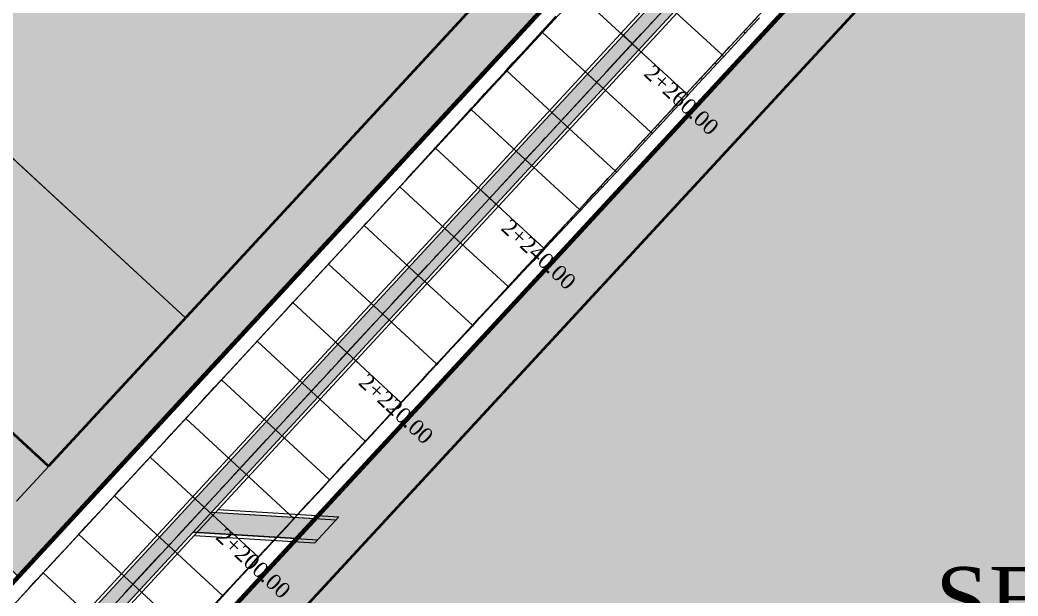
# Model space of a CAD drawing. Header units: metres. Extents: x 478603 to 489313, y 4282657 to 4289463.
# Drawn here: x 480078.5 to 480173.4, y 4286698 to 4286752.8 of the extents above; entities that cross this region are included whole.
import ezdxf

# ---------------------------------------------------------------- set-up
doc = ezdxf.new("R2010")
doc.units = ezdxf.units.M
for name, color, linetype, lineweight in [('ADAKENARI', 18, 'Continuous', 0), ('DEGER', 18, 'Continuous', 20), ('EKS_2', 5, 'Continuous', 0), ('EKSENLER', 3, 'Continuous', 0), ('HDA_2', 30, 'Continuous', 0), ('HDO_2', 30, 'Continuous', 0), ('ISLETME', 18, 'Continuous', 20), ('KALDIRIM', 11, 'Continuous', 0), ('KDO_2', 150, 'Continuous', 20), ('KYA_2', 1, 'Continuous', 20), ('KYO_2', 1, 'Continuous', 20), ('MUSTEMILAT_CIZGISI', 18, 'Continuous', 50), ('P_ALAN', 143, 'Continuous', 0), ('P_ALT', 143, 'Continuous', 0), ('P_U_KNL', 143, 'Continuous', 0), ('P_YENI_MENFEZ', 150, 'Continuous', 0), ('PARSEL_ALAN', 254, 'Continuous', 0), ('PARSEL_SERA_ALAN', 9, 'Continuous', 40), ('PL_ALİNMAN', 1, 'Continuous', 0), ('PL_ENKESIT', 1, 'Continuous', 0), ('PL_KM', 4, 'Continuous', 0), ('PL_KMYAZI', 30, 'Continuous', 0), ('RAKORDMAN', 3, 'Continuous', 0), ('SEV_KYA_HDA', 3, 'Continuous', 0), ('SEV_KYO_HDO', 3, 'Continuous', 0), ('SEV_YKO_KDO', 3, 'Continuous', 0), ('SNR_YAPIYAK', 18, 'Continuous', 0), ('YKA_2', 33, 'Continuous', 0), ('YKO_2', 33, 'Continuous', 0)]:
    doc.layers.add(name, color=color, linetype=linetype, lineweight=lineweight)
doc.styles.get("Standard").update_dxf_attribs({"font": 'times.ttf'})

msp = doc.modelspace()

# ---------------------------------------------------------------- hatches: boundary and pattern name
at = {"layer": 'P_ALAN'}
msp.add_hatch(color=256, dxfattribs=at).paths.add_polyline_path([(479966.483, 4286601.829), (479972.056, 4286602.26), (479977.621, 4286603.093), (479983.113, 4286604.319), (479988.503, 4286605.933), (479993.765, 4286607.926), (479998.872, 4286610.289), (480003.797, 4286613.01), (480008.517, 4286616.074), (480013.006, 4286619.467), (480017.243, 4286623.17), (480021.217, 4286627.178), (480093.779, 4286705.763), (480549.809, 4287199.572), (480551.173, 4287201.101), (480552.477, 4287202.669), (480553.727, 4287204.282), (480554.92, 4287205.937), (480556.055, 4287207.632), (480557.131, 4287209.365), (480558.146, 4287211.135), (480559.099, 4287212.939), (480560.883, 4287212.034), (480560.88, 4287212.027), (480559.898, 4287210.17), (480558.848, 4287208.34), (480557.736, 4287206.548), (480556.562, 4287204.795), (480555.329, 4287203.084), (480554.037, 4287201.417), (480552.688, 4287199.795), (480551.29, 4287198.228), (480095.248, 4286704.406), (480022.662, 4286625.795), (480018.612, 4286621.711), (480014.269, 4286617.914), (480009.666, 4286614.435), (480004.827, 4286611.294), (479999.776, 4286608.504), (479994.54, 4286606.081), (479989.145, 4286604.037), (479983.618, 4286602.382), (479977.987, 4286601.125), (479972.281, 4286600.272), (479966.534, 4286599.827)])
msp.add_hatch(color=256, dxfattribs=at).paths.add_polyline_path([(479966.483, 4286601.829), (479972.056, 4286602.26), (479977.621, 4286603.093), (479983.113, 4286604.319), (479988.503, 4286605.933), (479993.765, 4286607.926), (479998.872, 4286610.289), (480003.797, 4286613.01), (480008.517, 4286616.074), (480013.006, 4286619.467), (480017.243, 4286623.17), (480021.217, 4286627.178), (480093.779, 4286705.763), (480549.809, 4287199.572), (480551.173, 4287201.101), (480552.477, 4287202.669), (480553.727, 4287204.282), (480554.92, 4287205.937), (480556.055, 4287207.632), (480557.131, 4287209.365), (480558.146, 4287211.135), (480559.099, 4287212.939), (480560.883, 4287212.034), (480560.88, 4287212.027), (480559.898, 4287210.17), (480558.848, 4287208.34), (480557.736, 4287206.548), (480556.562, 4287204.795), (480555.329, 4287203.084), (480554.037, 4287201.417), (480552.688, 4287199.795), (480551.29, 4287198.228), (480095.248, 4286704.406), (480022.662, 4286625.795), (480018.612, 4286621.711), (480014.269, 4286617.914), (480009.666, 4286614.435), (480004.827, 4286611.294), (479999.776, 4286608.504), (479994.54, 4286606.081), (479989.145, 4286604.037), (479983.618, 4286602.382), (479977.987, 4286601.125), (479972.281, 4286600.272), (479966.534, 4286599.827)])
at = {"layer": 'P_ALT'}
msp.add_hatch(color=256, dxfattribs=at).paths.add_polyline_path([(480094.926, 4286704.058), (480096.678, 4286705.955), (480106.545, 4286705.353), (480104.793, 4286703.456)])
msp.add_hatch(color=256, dxfattribs=at).paths.add_polyline_path([(480094.926, 4286704.058), (480096.678, 4286705.955), (480106.545, 4286705.353), (480104.793, 4286703.456)])
at = {"layer": 'PARSEL_ALAN'}
for points in [[(480078.311, 4286699.837), (479971.142, 4286804.883), (480142.648, 4286990.601), (480251.027, 4286886.865), (480240.849, 4286875.844)], [(480169.869, 4286557.575), (480063.817, 4286659.084), (480253.132, 4286864.087), (480260.136, 4286864.303), (480362.619, 4286766.297)]]:
    msp.add_hatch(color=256, dxfattribs=at).paths.add_polyline_path(points)
at = {"layer": 'PARSEL_SERA_ALAN'}
for points in [[(480081.196, 4286710.331), (479978.344, 4286805.312), (480141.169, 4286981.63), (480174.229, 4286951.1), (480244.021, 4286886.649), (480237.508, 4286879.596)], [(480353.89, 4286767.722), (480170.712, 4286569.365), (480071.974, 4286660.547), (480255.152, 4286858.905)]]:
    msp.add_hatch(color=256, dxfattribs=at).paths.add_polyline_path(points)

# ---------------------------------------------------------------- linework, layer by layer
at = {"layer": 'ADAKENARI', "lineweight": 200}
for p, q in [((480251.027, 4286886.865), (480018.861, 4286635.461)), ((480010.797, 4286601.67), (480253.132, 4286864.087))]:
    msp.add_line(p, q, dxfattribs=at)
at = {"layer": 'EKS_2'}
for p in [(480136.691, 4286750.526, 954.066), (480133.299, 4286746.853, 953.767), (480129.907, 4286743.18, 953.468), (480126.515, 4286739.506, 953.17), (480123.123, 4286735.833, 952.871), (480119.73, 4286732.16, 952.572), (480116.338, 4286728.486, 952.274), (480112.946, 4286724.813, 951.975), (480109.554, 4286721.14, 951.676), (480106.162, 4286717.467, 951.378), (480102.769, 4286713.793, 951.09), (480099.377, 4286710.12, 950.858), (480095.985, 4286706.447, 950.69), (480092.593, 4286702.773, 950.583), (480089.201, 4286699.1, 950.54)]:
    msp.add_point(p, dxfattribs=at)
at = {"layer": 'EKSENLER'}
msp.add_line((480022.239, 4286626.59), (480259.349, 4286883.348), dxfattribs=at)
at = {"layer": 'HDA_2'}
msp.add_polyline3d([(480097.064, 4286697.283, 950.385), (480097.743, 4286698.018, 950.393), (480098.421, 4286698.752, 950.415), (480099.1, 4286699.487, 950.436), (480099.778, 4286700.222, 950.457), (480100.457, 4286700.956, 950.478), (480101.135, 4286701.691, 950.5), (480101.813, 4286702.425, 950.533), (480102.492, 4286703.16, 950.567), (480103.17, 4286703.895, 950.601), (480103.849, 4286704.629, 950.635), (480104.527, 4286705.364, 950.668), (480105.206, 4286706.099, 950.715), (480105.884, 4286706.833, 950.761), (480106.563, 4286707.568, 950.807), (480107.241, 4286708.303, 950.853), (480107.919, 4286709.037, 950.9), (480108.598, 4286709.772, 950.957), (480109.276, 4286710.507, 951.015), (480109.955, 4286711.241, 951.073), (480110.633, 4286711.976, 951.13), (480111.312, 4286712.711, 951.188), (480111.99, 4286713.445, 951.247), (480112.668, 4286714.18, 951.307), (480113.347, 4286714.915, 951.367), (480114.025, 4286715.649, 951.427), (480114.704, 4286716.384, 951.486), (480115.382, 4286717.119, 951.546), (480116.061, 4286717.853, 951.606), (480116.739, 4286718.588, 951.666), (480117.418, 4286719.323, 951.725), (480118.096, 4286720.057, 951.785), (480118.774, 4286720.792, 951.845), (480119.453, 4286721.527, 951.904), (480120.131, 4286722.261, 951.964), (480120.81, 4286722.996, 952.024), (480121.488, 4286723.731, 952.084), (480122.167, 4286724.465, 952.143), (480122.845, 4286725.2, 952.203), (480123.524, 4286725.935, 952.263), (480124.202, 4286726.669, 952.323), (480124.88, 4286727.404, 952.382), (480125.559, 4286728.139, 952.442), (480126.237, 4286728.873, 952.502), (480126.916, 4286729.608, 952.562), (480127.594, 4286730.342, 952.621), (480128.273, 4286731.077, 952.681), (480128.951, 4286731.812, 952.741), (480129.629, 4286732.546, 952.8), (480130.308, 4286733.281, 952.86), (480130.986, 4286734.016, 952.92), (480131.665, 4286734.75, 952.98), (480132.343, 4286735.485, 953.039), (480133.022, 4286736.22, 953.099), (480133.7, 4286736.954, 953.159), (480134.379, 4286737.689, 953.219), (480135.057, 4286738.424, 953.278), (480135.735, 4286739.158, 953.338), (480136.414, 4286739.893, 953.398), (480137.092, 4286740.628, 953.457), (480137.771, 4286741.362, 953.517), (480138.449, 4286742.097, 953.577), (480139.128, 4286742.832, 953.637), (480139.806, 4286743.566, 953.696), (480140.484, 4286744.301, 953.756), (480141.163, 4286745.036, 953.816), (480141.841, 4286745.77, 953.876), (480142.52, 4286746.505, 953.935), (480143.198, 4286747.24, 953.995), (480143.877, 4286747.974, 954.055), (480144.555, 4286748.709, 954.114), (480145.234, 4286749.444, 954.174), (480145.912, 4286750.178, 954.234), (480146.59, 4286750.913, 954.294), (480147.269, 4286751.648, 954.353), (480147.947, 4286752.382, 954.413), (480148.626, 4286753.117, 954.473)], dxfattribs=at)
for p in [(480145.234, 4286749.444, 954.174), (480141.841, 4286745.77, 953.876), (480138.449, 4286742.097, 953.577), (480135.057, 4286738.424, 953.278), (480131.665, 4286734.75, 952.98), (480128.273, 4286731.077, 952.681), (480124.88, 4286727.404, 952.382), (480121.488, 4286723.731, 952.084), (480118.096, 4286720.057, 951.785), (480114.704, 4286716.384, 951.486), (480111.312, 4286712.711, 951.188), (480107.919, 4286709.037, 950.9), (480104.527, 4286705.364, 950.668), (480101.135, 4286701.691, 950.5), (480097.743, 4286698.018, 950.393)]:
    msp.add_point(p, dxfattribs=at)
at = {"layer": 'HDO_2'}
msp.add_polyline3d([(480113.928, 4286736.209, 952.367), (480114.58, 4286736.916, 952.382), (480115.259, 4286737.65, 952.442), (480115.937, 4286738.385, 952.502), (480116.616, 4286739.12, 952.562), (480117.294, 4286739.854, 952.621), (480117.973, 4286740.589, 952.681), (480118.651, 4286741.323, 952.741), (480119.33, 4286742.058, 952.8), (480120.008, 4286742.793, 952.86), (480120.686, 4286743.527, 952.92), (480121.365, 4286744.262, 952.98), (480122.043, 4286744.997, 953.039), (480122.722, 4286745.731, 953.099), (480123.4, 4286746.466, 953.159), (480124.079, 4286747.201, 953.219), (480124.757, 4286747.935, 953.278), (480125.436, 4286748.67, 953.338), (480126.114, 4286749.405, 953.398), (480126.792, 4286750.139, 953.457), (480127.471, 4286750.874, 953.517), (480128.149, 4286751.609, 953.577), (480128.828, 4286752.343, 953.637), (480129.506, 4286753.078, 953.696)], dxfattribs=at)
for p in [(480128.149, 4286751.609, 953.577), (480124.757, 4286747.935, 953.278), (480121.365, 4286744.262, 952.98), (480117.973, 4286740.589, 952.681), (480114.58, 4286736.916, 952.382)]:
    msp.add_point(p, dxfattribs=at)
at = {"layer": 'ISLETME'}
for p, q in [((480024.43, 4286788.888), (480094.222, 4286724.436)), ((480081.196, 4286710.331), (480011.404, 4286774.783)), ((480094.222, 4286724.436), (480081.196, 4286710.331))]:
    msp.add_line(p, q, dxfattribs=at)
at = {"layer": 'KALDIRIM'}
for p, q in [((480017.096, 4286631.339), (480254.207, 4286888.097)), ((480010.828, 4286603.916), (480253.344, 4286866.528))]:
    msp.add_line(p, q, dxfattribs=at)
at = {"layer": 'KDO_2'}
msp.add_polyline3d([(480078.627, 4286697.975, 949.573), (480079.306, 4286698.71, 949.578), (480079.984, 4286699.444, 949.583), (480080.663, 4286700.179, 949.588), (480081.341, 4286700.913, 949.621), (480082.02, 4286701.648, 949.654), (480082.699, 4286702.382, 949.688), (480083.377, 4286703.117, 949.721), (480084.056, 4286703.851, 949.755), (480084.734, 4286704.586, 949.794), (480085.413, 4286705.32, 949.833), (480086.091, 4286706.055, 949.873), (480086.77, 4286706.79, 949.912), (480087.448, 4286707.524, 949.952), (480088.127, 4286708.259, 950.005), (480088.806, 4286708.993, 950.059), (480089.484, 4286709.728, 950.113), (480090.163, 4286710.462, 950.166), (480090.841, 4286711.197, 950.22), (480091.52, 4286711.931, 950.263), (480092.198, 4286712.666, 950.305), (480092.877, 4286713.401, 950.348), (480093.555, 4286714.135, 950.39), (480094.234, 4286714.87, 950.433), (480094.912, 4286715.605, 950.487), (480095.591, 4286716.339, 950.541), (480096.269, 4286717.074, 950.595), (480096.948, 4286717.809, 950.65), (480097.626, 4286718.543, 950.704), (480098.304, 4286719.278, 950.772), (480098.983, 4286720.012, 950.841), (480099.661, 4286720.747, 950.909), (480100.34, 4286721.481, 950.978), (480101.018, 4286722.216, 951.046), (480101.698, 4286722.952, 951.102), (480102.377, 4286723.687, 951.157), (480103.056, 4286724.423, 951.213), (480103.734, 4286725.158, 951.268), (480104.41, 4286725.89, 951.323), (480105.082, 4286726.617, 951.387), (480105.753, 4286727.343, 951.45), (480106.425, 4286728.071, 951.514), (480107.104, 4286728.807, 951.578), (480107.803, 4286729.563, 951.644), (480108.536, 4286730.357, 951.723), (480109.282, 4286731.164, 951.803), (480110.012, 4286731.955, 951.881), (480110.686, 4286732.684, 951.954), (480111.195, 4286733.236, 952.008), (480111.402, 4286733.46, 952.089), (480111.445, 4286733.506, 952.106), (480111.427, 4286733.487, 952.113), (480111.388, 4286733.444, 952.128), (480111.341, 4286733.393, 952.147)], dxfattribs=at)
for p in [(480111.195, 4286733.236, 952.008), (480107.803, 4286729.563, 951.644), (480104.41, 4286725.89, 951.323), (480101.018, 4286722.216, 951.046), (480097.626, 4286718.543, 950.704), (480094.234, 4286714.87, 950.433), (480090.841, 4286711.197, 950.22), (480087.448, 4286707.524, 949.952), (480084.056, 4286703.851, 949.755), (480080.663, 4286700.179, 949.588)]:
    msp.add_point(p, dxfattribs=at)
at = {"layer": 'KYA_2'}
msp.add_polyline3d([(480097.096, 4286697.253, 950.814), (480097.776, 4286697.987, 950.841), (480098.454, 4286698.722, 950.853), (480099.132, 4286699.457, 950.865), (480099.81, 4286700.192, 950.877), (480100.488, 4286700.928, 950.889), (480101.165, 4286701.664, 950.901), (480101.841, 4286702.4, 950.899), (480102.516, 4286703.138, 950.896), (480103.192, 4286703.875, 950.894), (480103.867, 4286704.612, 950.892), (480104.544, 4286705.349, 950.89), (480105.221, 4286706.085, 950.935), (480105.899, 4286706.819, 950.979), (480106.578, 4286707.554, 951.024), (480107.256, 4286708.289, 951.068), (480107.935, 4286709.023, 951.113), (480108.614, 4286709.757, 951.182), (480109.293, 4286710.491, 951.252), (480109.973, 4286711.225, 951.321), (480110.652, 4286711.958, 951.391), (480111.332, 4286712.692, 951.46), (480112.011, 4286713.426, 951.534), (480112.691, 4286714.16, 951.607), (480113.37, 4286714.893, 951.681), (480114.05, 4286715.627, 951.754), (480114.729, 4286716.361, 951.827), (480115.408, 4286717.095, 951.896), (480116.087, 4286717.829, 951.965), (480116.766, 4286718.563, 952.033), (480117.445, 4286719.297, 952.102), (480118.124, 4286720.031, 952.17), (480118.803, 4286720.765, 952.243), (480119.482, 4286721.499, 952.316), (480120.162, 4286722.233, 952.389), (480120.841, 4286722.967, 952.462), (480121.521, 4286723.7, 952.535), (480122.203, 4286724.432, 952.649), (480122.885, 4286725.163, 952.763), (480123.568, 4286725.893, 952.877), (480124.251, 4286726.624, 952.992), (480124.934, 4286727.355, 953.106), (480125.616, 4286728.086, 953.22), (480126.298, 4286728.817, 953.334), (480126.981, 4286729.548, 953.448), (480127.663, 4286730.279, 953.562), (480128.346, 4286731.01, 953.676), (480129.029, 4286731.74, 953.801), (480129.712, 4286732.471, 953.926), (480130.395, 4286733.201, 954.05), (480131.078, 4286733.931, 954.175), (480131.762, 4286734.661, 954.299), (480132.446, 4286735.39, 954.438), (480133.131, 4286736.119, 954.576), (480133.815, 4286736.848, 954.715), (480134.499, 4286737.577, 954.853), (480135.183, 4286738.307, 954.992), (480135.865, 4286739.039, 955.08), (480136.545, 4286739.772, 955.169), (480137.226, 4286740.504, 955.258), (480137.906, 4286741.237, 955.346), (480138.586, 4286741.971, 955.435), (480139.265, 4286742.705, 955.501), (480139.943, 4286743.439, 955.568), (480140.622, 4286744.174, 955.634), (480141.301, 4286744.908, 955.7), (480141.98, 4286745.642, 955.767), (480142.66, 4286746.375, 955.852), (480143.341, 4286747.108, 955.938), (480144.022, 4286747.84, 956.024), (480144.702, 4286748.573, 956.11), (480145.382, 4286749.306, 956.196), (480146.061, 4286750.041, 956.252), (480146.739, 4286750.776, 956.308), (480147.417, 4286751.511, 956.364), (480148.095, 4286752.246, 956.42), (480148.773, 4286752.981, 956.477)], dxfattribs=at)
for p in [(480145.382, 4286749.306, 956.196), (480141.98, 4286745.642, 955.767), (480138.586, 4286741.971, 955.435), (480135.183, 4286738.307, 954.992), (480131.762, 4286734.661, 954.299), (480128.346, 4286731.01, 953.676), (480124.934, 4286727.355, 953.106), (480121.521, 4286723.7, 952.535), (480118.124, 4286720.031, 952.17), (480114.729, 4286716.361, 951.827), (480111.332, 4286712.692, 951.46), (480107.935, 4286709.023, 951.113), (480104.544, 4286705.349, 950.89), (480101.165, 4286701.664, 950.901), (480097.776, 4286697.987, 950.841)]:
    msp.add_point(p, dxfattribs=at)
at = {"layer": 'KYO_2'}
msp.add_polyline3d([(480111.341, 4286733.393, 952.147), (480111.986, 4286734.094, 952.201), (480112.63, 4286734.796, 952.256), (480113.275, 4286735.498, 952.311), (480113.923, 4286736.204, 952.366), (480114.578, 4286736.918, 952.422), (480115.244, 4286737.649, 952.55), (480115.917, 4286738.388, 952.679), (480116.592, 4286739.13, 952.808), (480117.268, 4286739.873, 952.938), (480117.944, 4286740.615, 953.067), (480118.62, 4286741.354, 953.173), (480119.295, 4286742.092, 953.279), (480119.969, 4286742.83, 953.384), (480120.644, 4286743.567, 953.49), (480121.32, 4286744.304, 953.595), (480121.996, 4286745.04, 953.68), (480122.672, 4286745.777, 953.765), (480123.349, 4286746.513, 953.85), (480124.026, 4286747.249, 953.935), (480124.703, 4286747.986, 954.02), (480125.379, 4286748.722, 954.112), (480126.055, 4286749.459, 954.205), (480126.731, 4286750.196, 954.297), (480127.407, 4286750.933, 954.39), (480128.083, 4286751.67, 954.483), (480128.759, 4286752.407, 954.573), (480129.436, 4286753.143, 954.663)], dxfattribs=at)
for p in [(480128.083, 4286751.67, 954.483), (480124.703, 4286747.986, 954.02), (480121.32, 4286744.304, 953.595), (480117.944, 4286740.615, 953.067), (480114.578, 4286736.918, 952.422)]:
    msp.add_point(p, dxfattribs=at)
at = {"layer": 'MUSTEMILAT_CIZGISI', "lineweight": 13}
msp.add_polyline3d([(480081.196, 4286710.331, 0), (480011.404, 4286774.783, 0), (480024.43, 4286788.888, 0), (480094.222, 4286724.436, 0), (480081.196, 4286710.331, 0)], close=True, dxfattribs=at)
at = {"layer": 'P_ALAN'}
for points in [[(480021.217, 4286627.178, 0), (480093.779, 4286705.763, 0), (480549.809, 4287199.572, 0)], [(480021.217, 4286627.178, 0), (480093.779, 4286705.763, 0), (480549.809, 4287199.572, 0)], [(480021.217, 4286627.178, 0), (480093.779, 4286705.763, 0), (480549.809, 4287199.572, 0)], [(480021.217, 4286627.178, 0), (480093.779, 4286705.763, 0), (480549.809, 4287199.572, 0)], [(480021.217, 4286627.178, 0), (480093.779, 4286705.763, 0), (480549.809, 4287199.572, 0)], [(480021.217, 4286627.178, 0), (480093.779, 4286705.763, 0), (480549.809, 4287199.572, 0)], [(480551.29, 4287198.228, 0), (480095.248, 4286704.406, 0), (480022.662, 4286625.795, 0)], [(480551.29, 4287198.228, 0), (480095.248, 4286704.406, 0), (480022.662, 4286625.795, 0)], [(480551.29, 4287198.228, 0), (480095.248, 4286704.406, 0), (480022.662, 4286625.795, 0)], [(480551.29, 4287198.228, 0), (480095.248, 4286704.406, 0), (480022.662, 4286625.795, 0)], [(480551.29, 4287198.228, 0), (480095.248, 4286704.406, 0), (480022.662, 4286625.795, 0)], [(480551.29, 4287198.228, 0), (480095.248, 4286704.406, 0), (480022.662, 4286625.795, 0)]]:
    msp.add_polyline3d(points, dxfattribs=at)
at = {"layer": 'P_ALT'}
for points in [[(480094.926, 4286704.058, 0), (480096.678, 4286705.955, 926.901), (480106.545, 4286705.353, 373.318), (480104.793, 4286703.456, 609.466), (480094.926, 4286704.058, 0)], [(480094.926, 4286704.058, 0), (480096.678, 4286705.955, 0), (480106.545, 4286705.353, 0), (480104.793, 4286703.456, 0), (480094.926, 4286704.058, 0)], [(480094.926, 4286704.058, 0), (480096.678, 4286705.955, 926.901), (480106.545, 4286705.353, 373.318), (480104.793, 4286703.456, 609.466), (480094.926, 4286704.058, 0)], [(480094.926, 4286704.058, 0), (480096.678, 4286705.955, 0), (480106.545, 4286705.353, 0), (480104.793, 4286703.456, 0), (480094.926, 4286704.058, 0)]]:
    msp.add_polyline3d(points, close=True, dxfattribs=at)
at = {"layer": 'P_U_KNL'}
for points in [[(480558.832, 4287213.074, 0), (480557.883, 4287211.28, 0), (480556.873, 4287209.519, 0), (480555.803, 4287207.795, 0), (480554.673, 4287206.108, 0), (480553.486, 4287204.462, 0), (480552.243, 4287202.857, 0), (480550.945, 4287201.297, 0), (480549.587, 4287199.773, 0), (480093.558, 4286705.967, 0), (480021, 4286627.386, 0), (480017.037, 4286623.389, 0), (480012.817, 4286619.699, 0), (480008.344, 4286616.32, 0), (480003.643, 4286613.267, 0), (479998.736, 4286610.557, 0), (479993.649, 4286608.203, 0), (479988.407, 4286606.217, 0), (479983.037, 4286604.609, 0), (479977.566, 4286603.388, 0), (479972.022, 4286602.559, 0), (479966.475, 4286602.13, 0)], [(480559.099, 4287212.939, 0), (480558.146, 4287211.135, 0), (480557.131, 4287209.365, 0), (480556.055, 4287207.632, 0), (480554.92, 4287205.937, 0), (480553.727, 4287204.282, 0), (480552.477, 4287202.669, 0), (480551.173, 4287201.101, 0), (480549.809, 4287199.572, 0), (480093.779, 4286705.763, 0), (480021.217, 4286627.178, 0), (480017.243, 4286623.17, 0), (480013.006, 4286619.467, 0), (480008.517, 4286616.074, 0), (480003.797, 4286613.01, 0), (479998.872, 4286610.289, 0), (479993.765, 4286607.926, 0), (479988.503, 4286605.933, 0), (479983.113, 4286604.319, 0), (479977.621, 4286603.093, 0), (479972.056, 4286602.26, 0), (479966.483, 4286601.829, 0)], [(480559.099, 4287212.939, 0), (480558.146, 4287211.135, 0), (480557.131, 4287209.365, 0), (480556.055, 4287207.632, 0), (480554.92, 4287205.937, 0), (480553.727, 4287204.282, 0), (480552.477, 4287202.669, 0), (480551.173, 4287201.101, 0), (480549.809, 4287199.572, 0), (480093.779, 4286705.763, 0), (480021.217, 4286627.178, 0), (480017.243, 4286623.17, 0), (480013.006, 4286619.467, 0), (480008.517, 4286616.074, 0), (480003.797, 4286613.01, 0), (479998.872, 4286610.289, 0), (479993.765, 4286607.926, 0), (479988.503, 4286605.933, 0), (479983.113, 4286604.319, 0), (479977.621, 4286603.093, 0), (479972.056, 4286602.26, 0), (479966.483, 4286601.829, 0)], [(480560.883, 4287212.034, 0), (480560.88, 4287212.027, 0), (480559.898, 4287210.17, 0), (480558.848, 4287208.34, 0), (480557.736, 4287206.548, 0), (480556.562, 4287204.795, 0), (480555.329, 4287203.084, 0), (480554.037, 4287201.417, 0), (480552.688, 4287199.795, 0), (480551.29, 4287198.228, 0), (480095.248, 4286704.406, 0), (480022.662, 4286625.795, 0), (480018.612, 4286621.711, 0), (480014.269, 4286617.914, 0), (480009.666, 4286614.435, 0), (480004.827, 4286611.294, 0), (479999.776, 4286608.504, 0), (479994.54, 4286606.081, 0), (479989.145, 4286604.037, 0), (479983.618, 4286602.382, 0), (479977.987, 4286601.125, 0), (479972.281, 4286600.272, 0), (479966.534, 4286599.827, 0)], [(480561.151, 4287211.899, 0), (480561.146, 4287211.889, 0), (480560.161, 4287210.025, 0), (480559.106, 4287208.186, 0), (480557.988, 4287206.385, 0), (480556.809, 4287204.624, 0), (480555.569, 4287202.905, 0), (480554.271, 4287201.229, 0), (480552.915, 4287199.599, 0), (480551.512, 4287198.026, 0), (480095.468, 4286704.203, 0), (480022.879, 4286625.588, 0), (480018.818, 4286621.492, 0), (480014.458, 4286617.681, 0), (480009.838, 4286614.19, 0), (480004.981, 4286611.036, 0), (479999.912, 4286608.236, 0), (479994.657, 4286605.804, 0), (479989.241, 4286603.753, 0), (479983.694, 4286602.092, 0), (479978.042, 4286600.83, 0), (479972.315, 4286599.974, 0), (479966.541, 4286599.527, 0)]]:
    msp.add_polyline3d(points, dxfattribs=at)
at = {"layer": 'P_YENI_MENFEZ'}
for p, q in [((480096.678, 4286705.955, 926.901), (480108.533, 4286705.232, 270.94)), ((480097.327, 4286706.216, 889.661), (480108.796, 4286705.516, 212.91)), ((480108.796, 4286705.516, 723.468), (480106.519, 4286703.05, 727.02)), ((480094.926, 4286704.058), (480106.781, 4286703.335, 729.501)), ((480095.05, 4286703.75, 23.418), (480106.519, 4286703.05, 718.145))]:
    msp.add_line(p, q, dxfattribs=at)
at = {"layer": 'PARSEL_ALAN'}
for points in [[(480078.311, 4286699.837, 949.453), (479971.142, 4286804.883, 942.48), (480142.648, 4286990.601, 956.037), (480251.027, 4286886.865, 960.694), (480240.849, 4286875.844, 960.745), (480078.311, 4286699.837, 949.453)], [(480078.311, 4286699.837, 0), (479971.142, 4286804.883, 0), (480142.648, 4286990.601, 0), (480251.027, 4286886.865, 0), (480240.849, 4286875.844, 0), (480078.311, 4286699.837, 0)], [(480169.869, 4286557.575, 960.856), (480063.817, 4286659.084, 952.12), (480253.132, 4286864.087, 961.19), (480260.136, 4286864.303, 961.547), (480362.619, 4286766.297, 966.888), (480169.869, 4286557.575, 960.856)], [(480169.869, 4286557.575, 0), (480063.817, 4286659.084, 0), (480253.132, 4286864.087, 0), (480260.136, 4286864.303, 0), (480362.619, 4286766.297, 0), (480169.869, 4286557.575, 0)]]:
    msp.add_polyline3d(points, close=True, dxfattribs=at)
at = {"layer": 'PARSEL_SERA_ALAN'}
for points in [[(480081.196, 4286710.331, 0), (479978.344, 4286805.312, 0), (480141.169, 4286981.63, 0), (480174.229, 4286951.1, 0), (480244.021, 4286886.649, 0), (480237.508, 4286879.596, 0), (480081.196, 4286710.331, 0)], [(480081.196, 4286710.331, 0), (479978.344, 4286805.312, 0), (480141.169, 4286981.63, 0), (480174.229, 4286951.1, 0), (480244.021, 4286886.649, 0), (480237.508, 4286879.596, 0), (480081.196, 4286710.331, 0)], [(480353.89, 4286767.722, 0), (480170.712, 4286569.365, 0), (480071.974, 4286660.547, 0), (480255.152, 4286858.905, 0), (480353.89, 4286767.722, 0)], [(480353.89, 4286767.722, 0), (480170.712, 4286569.365, 0), (480071.974, 4286660.547, 0), (480255.152, 4286858.905, 0), (480353.89, 4286767.722, 0)]]:
    msp.add_polyline3d(points, close=True, dxfattribs=at)
at = {"layer": 'PL_ALİNMAN'}
for p, q in [((480138.252, 4286752.216), (480138.591, 4286752.583)), ((480134.181, 4286747.808), (480137.573, 4286751.481)), ((480133.164, 4286746.706), (480133.503, 4286747.073)), ((480129.093, 4286742.298), (480132.485, 4286745.971)), ((480128.075, 4286741.196), (480128.415, 4286741.563)), ((480124.005, 4286736.788), (480127.397, 4286740.461)), ((480122.987, 4286735.686), (480123.326, 4286736.054)), ((480118.916, 4286731.278), (480122.309, 4286734.952)), ((480117.899, 4286730.176), (480118.238, 4286730.544)), ((480113.828, 4286725.768), (480117.22, 4286729.442)), ((480112.81, 4286724.666), (480113.15, 4286725.034)), ((480108.74, 4286720.258), (480112.132, 4286723.932)), ((480107.722, 4286719.156), (480108.061, 4286719.524)), ((480103.652, 4286714.748), (480107.044, 4286718.422)), ((480102.634, 4286713.646), (480102.973, 4286714.014)), ((480098.563, 4286709.239), (480101.955, 4286712.912)), ((480097.546, 4286708.137), (480097.885, 4286708.504)), ((480093.475, 4286703.729), (480096.867, 4286707.402)), ((480092.457, 4286702.627), (480092.797, 4286702.994)), ((480088.387, 4286698.219), (480091.779, 4286701.892))]:
    msp.add_line(p, q, dxfattribs=at)
at = {"layer": 'PL_ENKESIT'}
for points in [[(480134.834, 4286759.047, 955.532), (480134.934, 4286758.955, 954.174), (480134.941, 4286758.948, 954.224), (480140.084, 4286754.199, 954.364), (480145.226, 4286749.45, 954.224), (480145.234, 4286749.444, 954.174), (480145.382, 4286749.306, 956.196)], [(480131.464, 4286755.354, 954.933), (480131.541, 4286755.282, 953.876), (480131.549, 4286755.275, 953.926), (480136.691, 4286750.526, 954.066), (480141.834, 4286745.777, 953.926), (480141.841, 4286745.77, 953.876), (480141.98, 4286745.642, 955.767)], [(480128.083, 4286751.67, 954.483), (480128.149, 4286751.609, 953.577), (480128.157, 4286751.602, 953.627), (480133.299, 4286746.853, 953.767), (480138.442, 4286742.104, 953.627), (480138.449, 4286742.097, 953.577), (480138.586, 4286741.971, 955.435)], [(480124.703, 4286747.986, 954.02), (480124.757, 4286747.935, 953.278), (480124.764, 4286747.929, 953.328), (480129.907, 4286743.18, 953.468), (480135.05, 4286738.43, 953.328), (480135.057, 4286738.424, 953.278), (480135.183, 4286738.307, 954.992)], [(480121.32, 4286744.304, 953.595), (480121.365, 4286744.262, 952.98), (480121.372, 4286744.255, 953.03), (480126.515, 4286739.506, 953.17), (480131.657, 4286734.757, 953.03), (480131.665, 4286734.75, 952.98), (480131.762, 4286734.661, 954.299)], [(480117.944, 4286740.615, 953.067), (480117.973, 4286740.589, 952.681), (480117.98, 4286740.582, 952.731), (480123.123, 4286735.833, 952.871), (480128.265, 4286731.084, 952.731), (480128.273, 4286731.077, 952.681), (480128.346, 4286731.01, 953.676)], [(480114.578, 4286736.918, 952.422), (480114.58, 4286736.916, 952.382), (480114.588, 4286736.909, 952.432), (480119.73, 4286732.16, 952.572), (480124.873, 4286727.411, 952.432), (480124.88, 4286727.404, 952.382), (480124.934, 4286727.355, 953.106)], [(480111.195, 4286733.236, 952.008), (480111.196, 4286733.235, 952.134), (480116.338, 4286728.486, 952.274), (480121.481, 4286723.737, 952.134), (480121.488, 4286723.731, 952.084), (480121.521, 4286723.7, 952.535)], [(480107.803, 4286729.563, 951.644), (480107.803, 4286729.562, 951.835), (480112.946, 4286724.813, 951.975), (480118.089, 4286720.064, 951.835), (480118.096, 4286720.057, 951.785), (480118.124, 4286720.031, 952.17)], [(480104.41, 4286725.89, 951.323), (480104.411, 4286725.889, 951.536), (480109.554, 4286721.14, 951.676), (480114.696, 4286716.391, 951.536), (480114.704, 4286716.384, 951.486), (480114.729, 4286716.361, 951.827)], [(480101.018, 4286722.216, 951.046), (480101.019, 4286722.216, 951.238), (480106.162, 4286717.467, 951.378), (480111.304, 4286712.717, 951.238), (480111.312, 4286712.711, 951.188), (480111.332, 4286712.692, 951.46)], [(480097.626, 4286718.543, 950.704), (480097.627, 4286718.542, 950.95), (480102.769, 4286713.793, 951.09), (480107.912, 4286709.044, 950.95), (480107.919, 4286709.037, 950.9), (480107.935, 4286709.023, 951.113)], [(480094.234, 4286714.87, 950.433), (480094.235, 4286714.869, 950.718), (480099.377, 4286710.12, 950.858), (480104.52, 4286705.371, 950.718), (480104.527, 4286705.364, 950.668), (480104.544, 4286705.349, 950.89)], [(480090.841, 4286711.197, 950.22), (480090.842, 4286711.196, 950.55), (480095.985, 4286706.447, 950.69), (480101.128, 4286701.698, 950.55), (480101.135, 4286701.691, 950.5), (480101.165, 4286701.664, 950.901)], [(480087.448, 4286707.524, 949.952), (480087.45, 4286707.522, 950.443), (480092.593, 4286702.773, 950.583), (480097.736, 4286698.024, 950.443), (480097.743, 4286698.018, 950.393), (480097.776, 4286697.987, 950.841)], [(480084.056, 4286703.851, 949.755), (480084.058, 4286703.849, 950.4), (480089.201, 4286699.1, 950.54), (480094.343, 4286694.351, 950.4), (480094.351, 4286694.344, 950.35), (480094.377, 4286694.32, 950.703)], [(480080.663, 4286700.179, 949.588), (480080.666, 4286700.176, 950.418), (480085.809, 4286695.427, 950.558), (480090.951, 4286690.678, 950.418), (480090.958, 4286690.671, 950.368), (480090.983, 4286690.648, 950.706)]]:
    msp.add_polyline3d(points, dxfattribs=at)
at = {"layer": 'PL_KM'}
for p, q in [((480137.793, 4286749.508), (480135.589, 4286751.544)), ((480124.225, 4286734.815), (480122.021, 4286736.851)), ((480110.656, 4286720.122), (480108.452, 4286722.157)), ((480097.087, 4286705.429), (480094.883, 4286707.464))]:
    msp.add_line(p, q, dxfattribs=at)
at = {"layer": 'RAKORDMAN'}
for p, q in [((480138.833, 4286742.528, 950.52), (480196.63, 4286805.114, 908.006)), ((480089.836, 4286710.105, 926.764), (480158.324, 4286784.269, 956.3)), ((480095.372, 4286695.465, 921.954), (480138.833, 4286742.528, 950.52)), ((480044.264, 4286660.758, 891.144), (480089.836, 4286710.105, 926.764))]:
    msp.add_line(p, q, dxfattribs=at)
for p in [(480138.833, 4286742.528, 950.52), (480089.836, 4286710.105, 926.764)]:
    msp.add_point(p, dxfattribs=at)
at = {"layer": 'SEV_KYA_HDA'}
for p, q in [((480147.417, 4286751.511, 956.364), (480147.269, 4286751.648, 954.353)), ((480146.061, 4286750.041, 956.252), (480145.986, 4286750.109, 955.243)), ((480144.702, 4286748.573, 956.11), (480144.555, 4286748.709, 954.114)), ((480143.341, 4286747.108, 955.938), (480143.27, 4286747.174, 954.967)), ((480141.98, 4286745.642, 955.767), (480141.841, 4286745.77, 953.876)), ((480140.622, 4286744.174, 955.634), (480140.553, 4286744.237, 954.695)), ((480139.265, 4286742.705, 955.501), (480139.128, 4286742.832, 953.637)), ((480137.906, 4286741.237, 955.346), (480137.838, 4286741.3, 954.432)), ((480136.545, 4286739.772, 955.169), (480136.414, 4286739.893, 953.398)), ((480135.183, 4286738.307, 954.992), (480135.12, 4286738.366, 954.135)), ((480133.815, 4286736.848, 954.715), (480133.7, 4286736.954, 953.159)), ((480132.446, 4286735.39, 954.438), (480132.395, 4286735.438, 953.739)), ((480131.078, 4286733.931, 954.175), (480130.986, 4286734.016, 952.92)), ((480129.712, 4286732.471, 953.926), (480129.671, 4286732.509, 953.363)), ((480128.346, 4286731.01, 953.676), (480128.273, 4286731.077, 952.681)), ((480126.981, 4286729.548, 953.448), (480126.948, 4286729.578, 953.005)), ((480125.616, 4286728.086, 953.22), (480125.559, 4286728.139, 952.442)), ((480124.251, 4286726.624, 952.992), (480124.226, 4286726.647, 952.657)), ((480122.885, 4286725.163, 952.763), (480122.845, 4286725.2, 952.203)), ((480121.521, 4286723.7, 952.535), (480121.505, 4286723.715, 952.309)), ((480120.162, 4286722.233, 952.389), (480120.131, 4286722.261, 951.964)), ((480118.803, 4286720.765, 952.243), (480118.789, 4286720.779, 952.044)), ((480117.445, 4286719.297, 952.102), (480117.418, 4286719.323, 951.725)), ((480116.087, 4286717.829, 951.965), (480116.074, 4286717.841, 951.785)), ((480114.729, 4286716.361, 951.827), (480114.704, 4286716.384, 951.486)), ((480113.37, 4286714.893, 951.681), (480113.358, 4286714.904, 951.524)), ((480112.011, 4286713.426, 951.534), (480111.99, 4286713.445, 951.247)), ((480110.652, 4286711.958, 951.391), (480110.643, 4286711.967, 951.26)), ((480109.293, 4286710.491, 951.252), (480109.276, 4286710.507, 951.015)), ((480107.935, 4286709.023, 951.113), (480107.927, 4286709.03, 951.006)), ((480106.578, 4286707.554, 951.024), (480106.563, 4286707.568, 950.807)), ((480105.221, 4286706.085, 950.935), (480105.213, 4286706.092, 950.825)), ((480103.867, 4286704.612, 950.892), (480103.849, 4286704.629, 950.635)), ((480102.516, 4286703.138, 950.896), (480102.504, 4286703.149, 950.732)), ((480101.165, 4286701.664, 950.901), (480101.135, 4286701.691, 950.5)), ((480099.81, 4286700.192, 950.877), (480099.794, 4286700.207, 950.667)), ((480098.454, 4286698.722, 950.853), (480098.421, 4286698.752, 950.415))]:
    msp.add_line(p, q, dxfattribs=at)
at = {"layer": 'SEV_KYO_HDO'}
for p, q in [((480128.759, 4286752.407, 954.573), (480128.828, 4286752.343, 953.637)), ((480127.407, 4286750.933, 954.39), (480127.439, 4286750.904, 953.954)), ((480126.055, 4286749.459, 954.205), (480126.114, 4286749.405, 953.398)), ((480124.703, 4286747.986, 954.02), (480124.73, 4286747.961, 953.649)), ((480123.349, 4286746.513, 953.85), (480123.4, 4286746.466, 953.159)), ((480121.996, 4286745.041, 953.68), (480122.02, 4286745.019, 953.36)), ((480120.644, 4286743.567, 953.49), (480120.686, 4286743.527, 952.92)), ((480119.294, 4286742.091, 953.278), (480119.312, 4286742.075, 953.039)), ((480117.944, 4286740.615, 953.067), (480117.973, 4286740.589, 952.681)), ((480116.598, 4286739.136, 952.809), (480116.607, 4286739.128, 952.685)), ((480115.252, 4286737.657, 952.551), (480115.259, 4286737.65, 952.442))]:
    msp.add_line(p, q, dxfattribs=at)
at = {"layer": 'SEV_YKO_KDO'}
for p, q in [((480109.839, 4286731.766, 952.014), (480109.838, 4286731.767, 951.863)), ((480108.482, 4286730.297, 951.895), (480108.482, 4286730.297, 951.806)), ((480107.125, 4286728.828, 951.775), (480107.124, 4286728.828, 951.58)), ((480105.768, 4286727.358, 951.656), (480105.768, 4286727.359, 951.554)), ((480104.411, 4286725.889, 951.536), (480104.41, 4286725.89, 951.323)), ((480103.054, 4286724.42, 951.417), (480103.054, 4286724.42, 951.315)), ((480101.698, 4286722.95, 951.297), (480101.697, 4286722.951, 951.102)), ((480100.341, 4286721.481, 951.18), (480100.34, 4286721.481, 951.079)), ((480098.984, 4286720.012, 951.065), (480098.983, 4286720.012, 950.841)), ((480097.627, 4286718.542, 950.95), (480097.626, 4286718.543, 950.827)), ((480096.27, 4286717.073, 950.857), (480096.269, 4286717.074, 950.595)), ((480094.913, 4286715.604, 950.765), (480094.913, 4286715.604, 950.626)), ((480093.556, 4286714.134, 950.685), (480093.555, 4286714.135, 950.39)), ((480092.199, 4286712.665, 950.617), (480092.199, 4286712.666, 950.461)), ((480090.842, 4286711.196, 950.55), (480090.841, 4286711.197, 950.22)), ((480089.486, 4286709.726, 950.507), (480089.485, 4286709.727, 950.31)), ((480088.129, 4286708.257, 950.465), (480088.127, 4286708.259, 950.005)), ((480086.772, 4286706.788, 950.435), (480086.771, 4286706.789, 950.174)), ((480085.415, 4286705.318, 950.417), (480085.413, 4286705.32, 949.833)), ((480084.058, 4286703.849, 950.4), (480084.057, 4286703.85, 950.077)), ((480082.701, 4286702.38, 950.407), (480082.699, 4286702.382, 949.688)), ((480081.344, 4286700.911, 950.415), (480081.343, 4286700.912, 950.018)), ((480079.987, 4286699.441, 950.435), (480079.984, 4286699.444, 949.583))]:
    msp.add_line(p, q, dxfattribs=at)
at = {"layer": 'SNR_YAPIYAK'}
for p, q in [((480237.176, 4286879.236, 949.453), (480078.132, 4286707.013, 949.453)), ((480070.822, 4286659.3, 960.856), (480255.382, 4286859.154, 960.856))]:
    msp.add_line(p, q, dxfattribs=at)
at = {"layer": 'YKA_2'}
msp.add_polyline3d([(480097.057, 4286697.29, 950.435), (480097.736, 4286698.024, 950.443), (480098.414, 4286698.759, 950.465), (480099.092, 4286699.494, 950.486), (480099.771, 4286700.228, 950.507), (480100.449, 4286700.963, 950.528), (480101.128, 4286701.698, 950.55), (480101.806, 4286702.432, 950.583), (480102.485, 4286703.167, 950.617), (480103.163, 4286703.902, 950.651), (480103.841, 4286704.636, 950.685), (480104.52, 4286705.371, 950.718), (480105.198, 4286706.106, 950.765), (480105.877, 4286706.84, 950.811), (480106.555, 4286707.575, 950.857), (480107.234, 4286708.31, 950.903), (480107.912, 4286709.044, 950.95), (480108.591, 4286709.779, 951.007), (480109.269, 4286710.514, 951.065), (480109.947, 4286711.248, 951.122), (480110.626, 4286711.983, 951.18), (480111.304, 4286712.717, 951.238), (480111.983, 4286713.452, 951.297), (480112.661, 4286714.187, 951.357), (480113.34, 4286714.921, 951.417), (480114.018, 4286715.656, 951.477), (480114.696, 4286716.391, 951.536), (480115.375, 4286717.125, 951.596), (480116.053, 4286717.86, 951.656), (480116.732, 4286718.595, 951.716), (480117.41, 4286719.329, 951.775), (480118.089, 4286720.064, 951.835), (480118.767, 4286720.799, 951.895), (480119.446, 4286721.533, 951.954), (480120.124, 4286722.268, 952.014), (480120.802, 4286723.003, 952.074), (480121.481, 4286723.737, 952.134), (480122.159, 4286724.472, 952.193), (480122.838, 4286725.207, 952.253), (480123.516, 4286725.941, 952.313), (480124.195, 4286726.676, 952.373), (480124.873, 4286727.411, 952.432), (480125.551, 4286728.145, 952.492), (480126.23, 4286728.88, 952.552), (480126.908, 4286729.615, 952.612), (480127.587, 4286730.349, 952.671), (480128.265, 4286731.084, 952.731), (480128.944, 4286731.819, 952.791), (480129.622, 4286732.553, 952.85), (480130.301, 4286733.288, 952.91), (480130.979, 4286734.023, 952.97), (480131.657, 4286734.757, 953.03), (480132.336, 4286735.492, 953.089), (480133.014, 4286736.227, 953.149), (480133.693, 4286736.961, 953.209), (480134.371, 4286737.696, 953.268), (480135.05, 4286738.43, 953.328), (480135.728, 4286739.165, 953.388), (480136.406, 4286739.9, 953.448), (480137.085, 4286740.634, 953.507), (480137.763, 4286741.369, 953.567), (480138.442, 4286742.104, 953.627), (480139.12, 4286742.838, 953.687), (480139.799, 4286743.573, 953.746), (480140.477, 4286744.308, 953.806), (480141.156, 4286745.042, 953.866), (480141.834, 4286745.777, 953.926), (480142.512, 4286746.512, 953.985), (480143.191, 4286747.246, 954.045), (480143.869, 4286747.981, 954.105), (480144.548, 4286748.716, 954.164), (480145.226, 4286749.45, 954.224), (480145.905, 4286750.185, 954.284), (480146.583, 4286750.92, 954.344), (480147.262, 4286751.654, 954.403), (480147.94, 4286752.389, 954.463), (480148.618, 4286753.124, 954.523)], dxfattribs=at)
for p in [(480145.226, 4286749.45, 954.224), (480141.834, 4286745.777, 953.926), (480138.442, 4286742.104, 953.627), (480135.05, 4286738.43, 953.328), (480131.657, 4286734.757, 953.03), (480128.265, 4286731.084, 952.731), (480124.873, 4286727.411, 952.432), (480121.481, 4286723.737, 952.134), (480118.089, 4286720.064, 951.835), (480114.696, 4286716.391, 951.536), (480111.304, 4286712.717, 951.238), (480107.912, 4286709.044, 950.95), (480104.52, 4286705.371, 950.718), (480101.128, 4286701.698, 950.55), (480097.736, 4286698.024, 950.443)]:
    msp.add_point(p, dxfattribs=at)
at = {"layer": 'YKO_2'}
msp.add_polyline3d([(480078.631, 4286697.972, 950.467), (480079.309, 4286698.707, 950.451), (480079.987, 4286699.441, 950.435), (480080.666, 4286700.176, 950.418), (480081.344, 4286700.911, 950.415), (480082.023, 4286701.645, 950.411), (480082.701, 4286702.38, 950.407), (480083.38, 4286703.115, 950.403), (480084.058, 4286703.849, 950.4), (480084.737, 4286704.584, 950.408), (480085.415, 4286705.318, 950.417), (480086.093, 4286706.053, 950.426), (480086.772, 4286706.788, 950.435), (480087.45, 4286707.522, 950.443), (480088.129, 4286708.257, 950.465), (480088.807, 4286708.992, 950.486), (480089.486, 4286709.726, 950.507), (480090.164, 4286710.461, 950.528), (480090.842, 4286711.196, 950.55), (480091.521, 4286711.93, 950.583), (480092.199, 4286712.665, 950.617), (480092.878, 4286713.4, 950.651), (480093.556, 4286714.134, 950.685), (480094.235, 4286714.869, 950.718), (480094.913, 4286715.604, 950.765), (480095.592, 4286716.338, 950.811), (480096.27, 4286717.073, 950.857), (480096.948, 4286717.808, 950.903), (480097.627, 4286718.542, 950.95), (480098.305, 4286719.277, 951.007), (480098.984, 4286720.011, 951.065), (480099.662, 4286720.746, 951.122), (480100.34, 4286721.481, 951.18), (480101.019, 4286722.216, 951.238), (480101.698, 4286722.951, 951.298), (480102.378, 4286723.687, 951.357), (480103.057, 4286724.422, 951.417), (480103.735, 4286725.157, 951.477), (480104.411, 4286725.889, 951.536), (480105.083, 4286726.617, 951.596), (480105.754, 4286727.343, 951.655), (480106.426, 4286728.071, 951.714), (480107.105, 4286728.806, 951.774), (480107.803, 4286729.562, 951.835), (480108.536, 4286730.356, 951.9), (480109.282, 4286731.163, 951.965), (480110.012, 4286731.954, 952.029), (480110.685, 4286732.683, 952.089), (480111.196, 4286733.235, 952.134), (480111.405, 4286733.462, 952.141), (480111.45, 4286733.511, 952.143), (480111.434, 4286733.493, 952.143), (480111.394, 4286733.45, 952.145), (480111.341, 4286733.393, 952.147), (480111.272, 4286733.318, 952.147), (480111.204, 4286733.245, 952.147), (480111.156, 4286733.192, 952.147), (480111.167, 4286733.204, 952.147), (480111.341, 4286733.393, 952.147), (480111.819, 4286733.911, 952.189), (480112.461, 4286734.605, 952.245), (480113.161, 4286735.363, 952.307), (480113.877, 4286736.139, 952.37), (480114.588, 4286736.909, 952.432), (480115.28, 4286737.658, 952.493), (480115.959, 4286738.393, 952.553), (480116.633, 4286739.123, 952.612), (480117.306, 4286739.852, 952.672), (480117.98, 4286740.582, 952.731), (480118.657, 4286741.315, 952.791), (480119.335, 4286742.049, 952.85), (480120.014, 4286742.785, 952.91), (480120.693, 4286743.52, 952.97), (480121.372, 4286744.255, 953.03), (480122.051, 4286744.99, 953.089), (480122.729, 4286745.725, 953.149), (480123.408, 4286746.459, 953.209), (480124.086, 4286747.194, 953.269), (480124.764, 4286747.929, 953.328), (480125.443, 4286748.663, 953.388), (480126.121, 4286749.398, 953.448), (480126.8, 4286750.133, 953.507), (480127.478, 4286750.867, 953.567), (480128.157, 4286751.602, 953.627), (480128.835, 4286752.337, 953.687), (480129.513, 4286753.071, 953.746)], dxfattribs=at)
for p in [(480128.157, 4286751.602, 953.627), (480124.764, 4286747.929, 953.328), (480121.372, 4286744.255, 953.03), (480117.98, 4286740.582, 952.731), (480114.588, 4286736.909, 952.432), (480111.196, 4286733.235, 952.134), (480107.803, 4286729.562, 951.835), (480104.411, 4286725.889, 951.536), (480101.019, 4286722.216, 951.238), (480097.627, 4286718.542, 950.95), (480094.235, 4286714.869, 950.718), (480090.842, 4286711.196, 950.55), (480087.45, 4286707.522, 950.443), (480084.058, 4286703.849, 950.4), (480080.666, 4286700.176, 950.418)]:
    msp.add_point(p, dxfattribs=at)

# ---------------------------------------------------------------- texts
at = {"layer": 'DEGER', "lineweight": 13}
msp.add_text('SERA PARSEL ALANI', height=6.02438, dxfattribs=at).set_placement((480165.524, 4286694.714))
at = {"layer": 'PL_KMYAZI'}
for s, p in [('2+260.00', (480137.694, 4286747.558)), ('2+240.00', (480124.125, 4286732.865)), ('2+220.00', (480110.557, 4286718.172)), ('2+200.00', (480096.988, 4286703.479))]:
    msp.add_text(s, height=1.5, rotation=317.27827, dxfattribs=at).set_placement(p)

doc.saveas('drawing.dxf')
